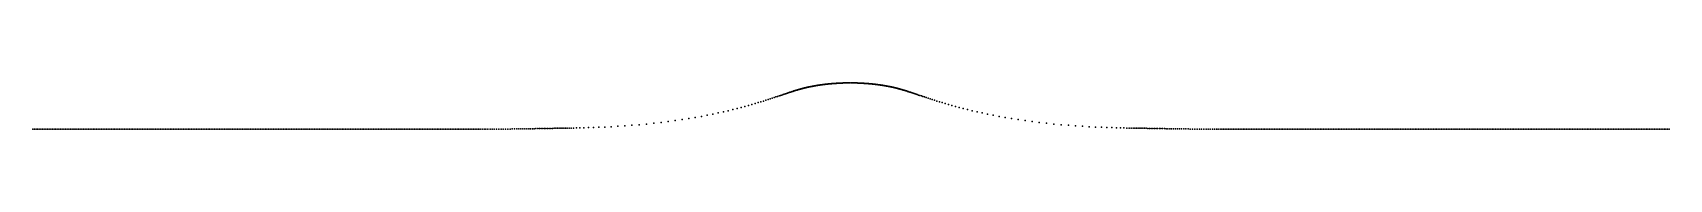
# Model space of a CAD drawing. Header units: metres. Extents: x 0 to 360, y 0 to 10.
import ezdxf

# ---------------------------------------------------------------- set-up
doc = ezdxf.new("R2010")
doc.units = ezdxf.units.M

msp = doc.modelspace()

# ---------------------------------------------------------------- linework, layer by layer
for p in [(164.03, 7.21), (164.36, 7.32), (164.68, 7.43), (164.97, 7.53), (165.25, 7.62), (165.51, 7.71), (165.75, 7.79), (165.97, 7.87), (166.19, 7.94), (166.39, 8.01), (166.58, 8.07), (166.76, 8.13), (166.92, 8.18), (167.08, 8.24), (167.23, 8.29), (167.38, 8.33), (167.51, 8.38), (167.65, 8.42), (167.77, 8.46), (167.89, 8.5), (168.01, 8.53), (168.12, 8.57), (168.22, 8.6), (168.33, 8.63), (168.43, 8.66), (168.53, 8.69), (168.63, 8.72), (168.72, 8.75), (168.81, 8.77), (168.91, 8.8), (169, 8.83), (169.09, 8.85), (169.18, 8.88), (169.26, 8.9), (169.35, 8.92), (169.44, 8.95), (169.53, 8.97), (169.61, 8.99), (169.7, 9.01), (169.79, 9.04), (169.87, 9.06), (169.96, 9.08), (170.05, 9.1), (170.14, 9.12), (170.22, 9.14), (170.31, 9.16), (170.4, 9.19), (170.49, 9.21), (170.58, 9.23), (170.67, 9.25), (170.76, 9.27), (170.85, 9.29), (170.95, 9.31), (171.04, 9.33), (171.13, 9.35), (171.23, 9.36), (171.32, 9.38), (171.42, 9.4), (171.51, 9.42), (171.61, 9.44), (171.7, 9.46), (171.8, 9.48), (171.9, 9.49), (172, 9.51), (172.1, 9.53), (172.2, 9.55), (172.3, 9.57), (172.4, 9.58), (172.5, 9.6), (172.6, 9.62), (172.7, 9.63), (172.8, 9.65), (172.91, 9.67), (173.01, 9.68), (173.12, 9.7), (173.22, 9.71), (173.33, 9.73), (173.43, 9.75), (173.54, 9.76), (173.65, 9.78), (173.75, 9.79), (173.86, 9.8), (173.97, 9.82), (174.08, 9.83), (174.19, 9.85), (174.3, 9.86), (174.4, 9.87), (174.52, 9.89), (174.63, 9.9), (174.74, 9.91), (174.85, 9.92), (174.96, 9.94), (175.07, 9.95), (175.18, 9.96), (175.3, 9.97), (175.41, 9.98), (175.52, 9.99), (175.64, 10), (175.75, 10.01), (175.87, 10.02), (175.98, 10.03), (176.1, 10.04), (176.21, 10.05), (176.33, 10.06), (176.44, 10.07), (176.56, 10.08), (176.68, 10.09), (176.79, 10.09), (176.91, 10.1), (177.03, 10.11), (177.14, 10.12), (177.26, 10.12), (177.38, 10.13), (177.5, 10.14), (177.61, 10.14), (177.73, 10.15), (177.85, 10.15), (177.97, 10.16), (178.09, 10.16), (178.21, 10.17), (178.33, 10.17), (178.45, 10.18), (178.56, 10.18), (178.65, 10.21), (178.68, 10.18), (178.8, 10.19), (178.92, 10.19), (179.04, 10.19), (179.16, 10.19), (179.28, 10.19), (179.4, 10.2), (179.52, 10.2), (179.64, 10.2), (179.76, 10.2), (179.88, 10.2), (180.12, 10.2), (180.24, 10.2), (180.36, 10.2), (180.48, 10.2), (180.6, 10.2), (180.72, 10.19), (180.84, 10.19), (180.96, 10.19), (181.08, 10.19), (181.2, 10.19), (181.32, 10.18), (181.35, 10.21), (181.44, 10.18), (181.55, 10.18), (181.67, 10.17), (181.79, 10.17), (181.91, 10.16), (182.03, 10.16), (182.15, 10.15), (182.27, 10.15), (182.39, 10.14), (182.5, 10.14), (182.62, 10.13), (182.74, 10.12), (182.86, 10.12), (182.97, 10.11), (183.09, 10.1), (183.21, 10.09), (183.32, 10.09), (183.44, 10.08), (183.56, 10.07), (183.67, 10.06), (183.79, 10.05), (183.9, 10.04), (184.02, 10.03), (184.13, 10.02), (184.25, 10.01), (184.36, 10), (184.48, 9.99), (184.59, 9.98), (184.7, 9.97), (184.82, 9.96), (184.93, 9.95), (185.04, 9.94), (185.15, 9.92), (185.26, 9.91), (185.37, 9.9), (185.48, 9.89), (185.6, 9.87), (185.7, 9.86), (185.81, 9.85), (185.92, 9.83), (186.03, 9.82), (186.14, 9.8), (186.25, 9.79), (186.35, 9.78), (186.46, 9.76), (186.57, 9.75), (186.67, 9.73), (186.78, 9.71), (186.88, 9.7), (186.99, 9.68), (187.09, 9.67), (187.2, 9.65), (187.3, 9.63), (187.4, 9.62), (187.5, 9.6), (187.6, 9.58), (187.7, 9.57), (187.8, 9.55), (187.9, 9.53), (188, 9.51), (188.1, 9.49), (188.2, 9.48), (188.3, 9.46), (188.39, 9.44), (188.49, 9.42), (188.58, 9.4), (188.68, 9.38), (188.77, 9.36), (188.87, 9.35), (188.96, 9.33), (189.05, 9.31), (189.15, 9.29), (189.24, 9.27), (189.33, 9.25), (189.42, 9.23), (189.51, 9.21), (189.6, 9.19), (189.69, 9.16), (189.78, 9.14), (189.86, 9.12), (189.95, 9.1), (190.04, 9.08), (190.13, 9.06), (190.21, 9.04), (190.3, 9.01), (190.39, 8.99), (190.47, 8.97), (190.56, 8.95), (190.65, 8.92), (190.74, 8.9), (190.82, 8.88), (190.91, 8.85), (191, 8.83), (191.09, 8.8), (191.19, 8.77), (191.28, 8.75), (191.37, 8.72), (191.47, 8.69), (191.57, 8.66), (191.67, 8.63), (191.78, 8.6), (191.88, 8.57), (191.99, 8.53), (192.11, 8.5), (192.23, 8.46), (192.35, 8.42), (192.49, 8.38), (192.62, 8.33), (192.77, 8.29), (192.92, 8.24), (193.08, 8.18), (193.24, 8.13), (193.42, 8.07), (193.61, 8.01), (193.81, 7.94), (194.03, 7.87), (194.25, 7.79), (194.49, 7.71), (194.75, 7.62), (195.03, 7.53), (195.32, 7.43), (195.64, 7.32), (195.97, 7.21), (152.13, 3.82), (153.19, 4.06), (154.19, 4.31), (155.14, 4.54), (156.03, 4.78), (156.87, 5), (157.66, 5.22), (158.4, 5.44), (159.1, 5.64), (159.75, 5.84), (160.36, 6.02), (160.93, 6.2), (161.47, 6.37), (161.97, 6.53), (162.44, 6.68), (162.88, 6.83), (163.29, 6.96), (163.67, 7.09), (196.33, 7.09), (196.71, 6.96), (197.12, 6.83), (197.56, 6.68), (198.03, 6.53), (198.53, 6.37), (199.07, 6.2), (199.64, 6.02), (200.25, 5.84), (200.9, 5.64), (201.6, 5.44), (202.34, 5.22), (203.13, 5), (203.97, 4.78), (204.86, 4.54), (205.81, 4.31), (206.81, 4.06), (207.87, 3.82), (27, 0), (36, 0), (45, 0), (54, 0), (72, 0), (81, 0), (94.32, 0), (94.68, 0), (96.12, 0), (96.48, 0), (96.84, 0), (97.56, 0), (97.93, 0), (98.31, 0), (98.7, 0), (99.11, 0), (99.53, 0), (99.96, 0), (100.4, 0), (100.86, 0), (101.32, 0), (101.8, 0.01), (102.29, 0.01), (102.78, 0.01), (103.27, 0.01), (103.77, 0.02), (104.27, 0.02), (104.77, 0.03), (105.26, 0.03), (105.75, 0.04), (106.23, 0.04), (106.71, 0.05), (107.18, 0.05), (107.63, 0.06), (108.08, 0.07), (108.52, 0.07), (108.95, 0.08), (109.37, 0.08), (109.78, 0.09), (110.17, 0.1), (110.57, 0.1), (110.95, 0.11), (111.33, 0.12), (111.7, 0.12), (112.06, 0.13), (112.43, 0.13), (112.79, 0.14), (113.15, 0.15), (113.51, 0.15), (113.87, 0.16), (114.23, 0.16), (114.59, 0.17), (114.95, 0.18), (115.3, 0.18), (115.66, 0.19), (116.02, 0.2), (116.38, 0.2), (116.74, 0.21), (117.1, 0.21), (117.45, 0.22), (117.82, 0.23), (118.22, 0.23), (118.67, 0.24), (119.2, 0.25), (119.84, 0.26), (120.6, 0.28), (121.47, 0.3), (122.47, 0.33), (123.57, 0.37), (124.79, 0.41), (126.1, 0.47), (127.49, 0.54), (128.96, 0.63), (130.48, 0.73), (132.05, 0.85), (133.64, 0.98), (135.25, 1.13), (136.85, 1.3), (138.45, 1.48), (140.03, 1.68), (141.57, 1.89), (143.07, 2.11), (144.53, 2.34), (145.94, 2.57), (147.29, 2.82), (148.59, 3.07), (149.83, 3.32), (151.01, 3.57), (208.99, 3.57), (210.17, 3.32), (211.41, 3.07), (212.71, 2.82), (214.06, 2.57), (215.47, 2.34), (216.93, 2.11), (218.43, 1.89), (219.97, 1.68), (221.55, 1.48), (223.15, 1.3), (224.75, 1.13), (226.36, 0.98), (227.95, 0.85), (229.52, 0.73), (231.04, 0.63), (232.51, 0.54), (233.9, 0.47), (235.21, 0.41), (236.43, 0.37), (237.53, 0.33), (238.53, 0.3), (239.4, 0.28), (240.16, 0.26), (240.8, 0.25), (241.33, 0.24), (241.78, 0.23), (242.18, 0.23), (242.55, 0.22), (242.9, 0.21), (243.26, 0.21), (243.62, 0.2), (243.98, 0.2), (244.34, 0.19), (244.7, 0.18), (245.05, 0.18), (245.41, 0.17), (245.77, 0.16), (246.13, 0.16), (246.49, 0.15), (246.85, 0.15), (247.21, 0.14), (247.57, 0.13), (247.94, 0.13), (248.3, 0.12), (248.67, 0.12), (249.05, 0.11), (249.43, 0.1), (249.83, 0.1), (250.22, 0.09), (250.63, 0.08), (251.05, 0.08), (251.48, 0.07), (251.92, 0.07), (252.37, 0.06), (252.82, 0.05), (253.29, 0.05), (253.77, 0.04), (254.25, 0.04), (254.74, 0.03), (255.23, 0.03), (255.73, 0.02), (256.23, 0.02), (256.73, 0.01), (257.22, 0.01), (257.71, 0.01), (258.2, 0.01), (258.68, 0), (259.14, 0), (259.6, 0), (260.04, 0), (260.47, 0), (260.89, 0), (261.3, 0), (261.69, 0), (262.07, 0), (262.44, 0), (263.16, 0), (263.52, 0), (263.88, 0), (265.32, 0), (265.68, 0), (270, 0), (279, 0), (297, 0), (306, 0), (315, 0), (324, 0), (351, 0), (360, 0), (0.36, 0), (0.72, 0), (1.08, 0), (1.44, 0), (1.8, 0), (2.16, 0), (2.52, 0), (2.88, 0), (3.24, 0), (3.6, 0), (3.96, 0), (4.32, 0), (4.68, 0), (5.04, 0), (5.4, 0), (5.76, 0), (6.12, 0), (6.48, 0), (6.84, 0), (7.2, 0), (7.56, 0), (7.92, 0), (8.28, 0), (8.64, 0), (9, 0), (9.36, 0), (9.72, 0), (10.08, 0), (10.44, 0), (10.8, 0), (11.16, 0), (11.52, 0), (11.88, 0), (12.24, 0), (12.6, 0), (12.96, 0), (13.32, 0), (13.68, 0), (14.04, 0), (14.4, 0), (14.76, 0), (15.12, 0), (15.48, 0), (15.84, 0), (16.2, 0), (16.56, 0), (16.92, 0), (17.28, 0), (17.64, 0), (18, 0), (18.36, 0), (18.72, 0), (19.08, 0), (19.44, 0), (19.8, 0), (20.16, 0), (20.52, 0), (20.88, 0), (21.24, 0), (21.6, 0), (21.96, 0), (22.32, 0), (22.68, 0), (23.04, 0), (23.4, 0), (23.76, 0), (24.12, 0), (24.48, 0), (24.84, 0), (25.2, 0), (25.56, 0), (25.92, 0), (26.28, 0), (26.64, 0), (27.36, 0), (27.72, 0), (28.08, 0), (28.44, 0), (28.8, 0), (29.16, 0), (29.52, 0), (29.88, 0), (30.24, 0), (30.6, 0), (30.96, 0), (31.32, 0), (31.68, 0), (32.04, 0), (32.4, 0), (32.76, 0), (33.12, 0), (33.48, 0), (33.84, 0), (34.2, 0), (34.56, 0), (34.92, 0), (35.28, 0), (35.64, 0), (36.36, 0), (36.72, 0), (37.08, 0), (37.44, 0), (37.8, 0), (38.16, 0), (38.52, 0), (38.88, 0), (39.24, 0), (39.6, 0), (39.96, 0), (40.32, 0), (40.68, 0), (41.04, 0), (41.4, 0), (41.76, 0), (42.12, 0), (42.48, 0), (42.84, 0), (43.2, 0), (43.56, 0), (43.92, 0), (44.28, 0), (44.64, 0), (45.36, 0), (45.72, 0), (46.08, 0), (46.44, 0), (46.8, 0), (47.16, 0), (47.52, 0), (47.88, 0), (48.24, 0), (48.6, 0), (48.96, 0), (49.32, 0), (49.68, 0), (50.04, 0), (50.4, 0), (50.76, 0), (51.12, 0), (51.48, 0), (51.84, 0), (52.2, 0), (52.56, 0), (52.92, 0), (53.28, 0), (53.64, 0), (54.36, 0), (54.72, 0), (55.08, 0), (55.44, 0), (55.8, 0), (56.16, 0), (56.52, 0), (56.88, 0), (57.24, 0), (57.6, 0), (57.96, 0), (58.32, 0), (58.68, 0), (59.04, 0), (59.4, 0), (59.76, 0), (60.12, 0), (60.48, 0), (60.84, 0), (61.2, 0), (61.56, 0), (61.92, 0), (62.28, 0), (62.64, 0), (63, 0), (63.36, 0), (63.72, 0), (64.08, 0), (64.44, 0), (64.8, 0), (65.16, 0), (65.52, 0), (65.88, 0), (66.24, 0), (66.6, 0), (66.96, 0), (67.32, 0), (67.68, 0), (68.04, 0), (68.4, 0), (68.76, 0), (69.12, 0), (69.48, 0), (69.84, 0), (70.2, 0), (70.56, 0), (70.92, 0), (71.28, 0), (71.64, 0), (72.36, 0), (72.72, 0), (73.08, 0), (73.44, 0), (73.8, 0), (74.16, 0), (74.52, 0), (74.88, 0), (75.24, 0), (75.6, 0), (75.96, 0), (76.32, 0), (76.68, 0), (77.04, 0), (77.4, 0), (77.76, 0), (78.12, 0), (78.48, 0), (78.84, 0), (79.2, 0), (79.56, 0), (79.92, 0), (80.28, 0), (80.64, 0), (81.36, 0), (81.72, 0), (82.08, 0), (82.44, 0), (82.8, 0), (83.16, 0), (83.52, 0), (83.88, 0), (84.24, 0), (84.6, 0), (84.96, 0), (85.32, 0), (85.68, 0), (86.04, 0), (86.4, 0), (86.76, 0), (87.12, 0), (87.48, 0), (87.84, 0), (88.2, 0), (88.56, 0), (88.92, 0), (89.28, 0), (89.64, 0), (90, 0), (90.36, 0), (90.72, 0), (91.08, 0), (91.44, 0), (91.8, 0), (92.16, 0), (92.52, 0), (92.88, 0), (93.24, 0), (93.6, 0), (93.96, 0), (95.04, 0), (95.4, 0), (95.76, 0), (97.2, 0), (262.8, 0), (264.24, 0), (264.6, 0), (264.96, 0), (266.04, 0), (266.4, 0), (266.76, 0), (267.12, 0), (267.48, 0), (267.84, 0), (268.2, 0), (268.56, 0), (268.92, 0), (269.28, 0), (269.64, 0), (270.36, 0), (270.72, 0), (271.08, 0), (271.44, 0), (271.8, 0), (272.16, 0), (272.52, 0), (272.88, 0), (273.24, 0), (273.6, 0), (273.96, 0), (274.32, 0), (274.68, 0), (275.04, 0), (275.4, 0), (275.76, 0), (276.12, 0), (276.48, 0), (276.84, 0), (277.2, 0), (277.56, 0), (277.92, 0), (278.28, 0), (278.64, 0), (279.36, 0), (279.72, 0), (280.08, 0), (280.44, 0), (280.8, 0), (281.16, 0), (281.52, 0), (281.88, 0), (282.24, 0), (282.6, 0), (282.96, 0), (283.32, 0), (283.68, 0), (284.04, 0), (284.4, 0), (284.76, 0), (285.12, 0), (285.48, 0), (285.84, 0), (286.2, 0), (286.56, 0), (286.92, 0), (287.28, 0), (287.64, 0), (288, 0), (288.36, 0), (288.72, 0), (289.08, 0), (289.44, 0), (289.8, 0), (290.16, 0), (290.52, 0), (290.88, 0), (291.24, 0), (291.6, 0), (291.96, 0), (292.32, 0), (292.68, 0), (293.04, 0), (293.4, 0), (293.76, 0), (294.12, 0), (294.48, 0), (294.84, 0), (295.2, 0), (295.56, 0), (295.92, 0), (296.28, 0), (296.64, 0), (297.36, 0), (297.72, 0), (298.08, 0), (298.44, 0), (298.8, 0), (299.16, 0), (299.52, 0), (299.88, 0), (300.24, 0), (300.6, 0), (300.96, 0), (301.32, 0), (301.68, 0), (302.04, 0), (302.4, 0), (302.76, 0), (303.12, 0), (303.48, 0), (303.84, 0), (304.2, 0), (304.56, 0), (304.92, 0), (305.28, 0), (305.64, 0), (306.36, 0), (306.72, 0), (307.08, 0), (307.44, 0), (307.8, 0), (308.16, 0), (308.52, 0), (308.88, 0), (309.24, 0), (309.6, 0), (309.96, 0), (310.32, 0), (310.68, 0), (311.04, 0), (311.4, 0), (311.76, 0), (312.12, 0), (312.48, 0), (312.84, 0), (313.2, 0), (313.56, 0), (313.92, 0), (314.28, 0), (314.64, 0), (315.36, 0), (315.72, 0), (316.08, 0), (316.44, 0), (316.8, 0), (317.16, 0), (317.52, 0), (317.88, 0), (318.24, 0), (318.6, 0), (318.96, 0), (319.32, 0), (319.68, 0), (320.04, 0), (320.4, 0), (320.76, 0), (321.12, 0), (321.48, 0), (321.84, 0), (322.2, 0), (322.56, 0), (322.92, 0), (323.28, 0), (323.64, 0), (324.36, 0), (324.72, 0), (325.08, 0), (325.44, 0), (325.8, 0), (326.16, 0), (326.52, 0), (326.88, 0), (327.24, 0), (327.6, 0), (327.96, 0), (328.32, 0), (328.68, 0), (329.04, 0), (329.4, 0), (329.76, 0), (330.12, 0), (330.48, 0), (330.84, 0), (331.2, 0), (331.56, 0), (331.92, 0), (332.28, 0), (332.64, 0), (333, 0), (333.36, 0), (333.72, 0), (334.08, 0), (334.44, 0), (334.8, 0), (335.16, 0), (335.52, 0), (335.88, 0), (336.24, 0), (336.6, 0), (336.96, 0), (337.32, 0), (337.68, 0), (338.04, 0), (338.4, 0), (338.76, 0), (339.12, 0), (339.48, 0), (339.84, 0), (340.2, 0), (340.56, 0), (340.92, 0), (341.28, 0), (341.64, 0), (342, 0), (342.36, 0), (342.72, 0), (343.08, 0), (343.44, 0), (343.8, 0), (344.16, 0), (344.52, 0), (344.88, 0), (345.24, 0), (345.6, 0), (345.96, 0), (346.32, 0), (346.68, 0), (347.04, 0), (347.4, 0), (347.76, 0), (348.12, 0), (348.48, 0), (348.84, 0), (349.2, 0), (349.56, 0), (349.92, 0), (350.28, 0), (350.64, 0), (351.36, 0), (351.72, 0), (352.08, 0), (352.44, 0), (352.8, 0), (353.16, 0), (353.52, 0), (353.88, 0), (354.24, 0), (354.6, 0), (354.96, 0), (355.32, 0), (355.68, 0), (356.04, 0), (356.4, 0), (356.76, 0), (357.12, 0), (357.48, 0), (357.84, 0), (358.2, 0), (358.56, 0), (358.92, 0), (359.28, 0), (359.64, 0)]:
    msp.add_point(p)

doc.saveas('drawing.dxf')
